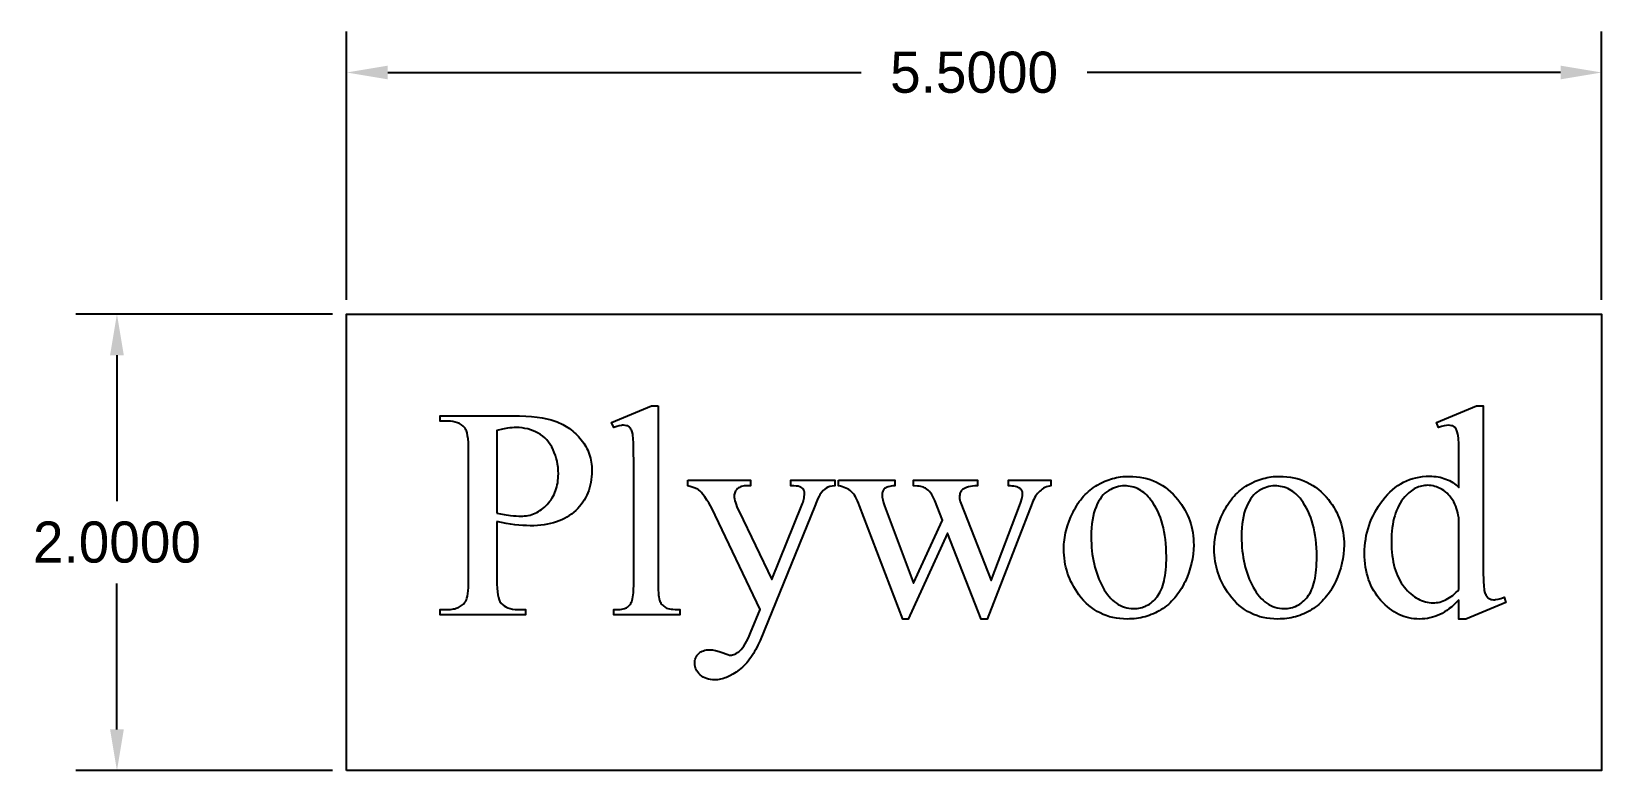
# Model space of a CAD drawing. Extents: x -4 to 200, y -54 to 66.
# Drawn here: x 16.99 to 23.87, y 31.89 to 35.13 of the extents above; entities that cross this region are included whole.
import ezdxf

# ---------------------------------------------------------------- set-up
doc = ezdxf.new("R2010")
doc.units = 0
doc.header["$MEASUREMENT"] = 0
doc.layers.get('Defpoints').update_dxf_attribs({"linetype": 'CONTINUOUS'})
doc.layers.add('Dimentions', color=7, linetype='CONTINUOUS')
doc.layers.add('LAYER_1', color=3, linetype='CONTINUOUS')
doc.dimstyles.get("Standard").update_dxf_attribs({"dimtxt": 0.18, "dimasz": 0.18, "dimexe": 0.18, "dimexo": 0.0625, "dimgap": 0.09, "dimtad": 0, "dimtih": 1, "dimtoh": 1, "dimdec": 4, "dimzin": 0, "dimdsep": 46, "dimtxsty": 'STANDARD', "dimcen": 0.09, "dimadec": 0, "dimazin": 0, "dimtfac": 1, "dimtdec": 4, "dimtofl": 0, "dimtmove": 0, "dimatfit": 3, "dimfxl": 1, "dimtolj": 1, "dimtzin": 0, "dimarcsym": 0})

# ---------------------------------------------------------------- blocks, each defined once
blk = doc.blocks.new('*D299')
at = {"layer": 'Defpoints', "color": 0}
for p in [(23.8731, 34.946), (18.3731, 33.8876), (23.8731, 33.8876)]:
    blk.add_point(p, dxfattribs=at)
at = {"layer": 'Dimentions', "color": 0, "lineweight": -2}
for p, q in [((18.3731, 33.9501), (18.3731, 35.126)), ((23.8731, 33.9501), (23.8731, 35.126)), ((18.5531, 34.946), (20.6281, 34.946)), ((23.6931, 34.946), (21.6181, 34.946))]:
    blk.add_line(p, q, dxfattribs=at)
at = {"layer": 'Dimentions', "color": 0}
for points in [[(18.5531, 34.976), (18.5531, 34.916), (18.3731, 34.946)], [(23.6931, 34.916), (23.6931, 34.976), (23.8731, 34.946)]]:
    blk.add_solid(points, dxfattribs=at)
at = {"layer": 'Dimentions', "color": 0, "insert": (21.1231, 34.946), "char_height": 0.18, "attachment_point": 5}
blk.add_mtext('\\A1;5.5000', dxfattribs=at)
blk = doc.blocks.new('*D300')
at = {"layer": 'Defpoints', "color": 0}
for p in [(18.3731, 33.8876), (17.3666, 31.8876), (18.3731, 31.8876)]:
    blk.add_point(p, dxfattribs=at)
at = {"layer": 'Dimentions', "color": 0, "lineweight": -2}
for p, q in [((18.3106, 33.8876), (17.1866, 33.8876)), ((17.3666, 33.7076), (17.3666, 33.0676)), ((17.3666, 32.0676), (17.3666, 32.7076)), ((18.3106, 31.8876), (17.1866, 31.8876))]:
    blk.add_line(p, q, dxfattribs=at)
at = {"layer": 'Dimentions', "color": 0}
for points in [[(17.3966, 33.7076), (17.3366, 33.7076), (17.3666, 33.8876)], [(17.3366, 32.0676), (17.3966, 32.0676), (17.3666, 31.8876)]]:
    blk.add_solid(points, dxfattribs=at)
at = {"layer": 'Dimentions', "color": 0, "insert": (17.3666, 32.8876), "char_height": 0.18, "attachment_point": 5}
blk.add_mtext('\\A1;2.0000', dxfattribs=at)

msp = doc.modelspace()

# ---------------------------------------------------------------- linework, layer by layer
at = {"layer": 'LAYER_1'}
for points in [[(18.37313, 31.88758), (18.37313, 33.88758), (23.87313, 33.88758), (23.87313, 31.88758)], [(19.7383, 33.48502), (19.7383, 32.70283), (19.7388, 32.67748), (19.73943, 32.66656), (19.74031, 32.6568), (19.74144, 32.64821), (19.74282, 32.64079), (19.74446, 32.63453), (19.74635, 32.62944), (19.74849, 32.62507), (19.75091, 32.62097), (19.7536, 32.61714), (19.75657, 32.61359), (19.7598, 32.6103), (19.7633, 32.60729), (19.76708, 32.60455), (19.77113, 32.60208), (19.77577, 32.59989), (19.78131, 32.598), (19.78776, 32.59639), (19.79511, 32.59508), (19.80337, 32.59406), (19.81253, 32.59333), (19.8226, 32.59289), (19.83358, 32.59275), (19.83358, 32.56957), (19.54452, 32.56957), (19.54452, 32.59275), (19.56319, 32.59327), (19.57132, 32.59392), (19.57864, 32.59484), (19.58516, 32.59602), (19.59087, 32.59745), (19.59578, 32.59915), (19.59989, 32.60112), (19.60349, 32.60338), (19.60689, 32.60598), (19.61009, 32.60893), (19.61308, 32.61222), (19.61588, 32.61585), (19.61848, 32.61983), (19.62087, 32.62414), (19.62306, 32.6288), (19.62502, 32.63418), (19.62672, 32.64067), (19.62816, 32.64826), (19.62934, 32.65696), (19.63025, 32.66677), (19.63091, 32.67768), (19.63143, 32.70283), (19.63143, 33.23845), (19.63115, 33.28354), (19.6303, 33.31901), (19.6289, 33.34486), (19.62798, 33.35418), (19.62692, 33.36109), (19.62433, 33.37162), (19.62278, 33.3762), (19.62105, 33.38033), (19.61915, 33.384), (19.61709, 33.38723), (19.61485, 33.39), (19.61244, 33.39232), (19.60986, 33.39428), (19.60711, 33.39598), (19.60419, 33.39742), (19.60109, 33.39859), (19.59439, 33.40016), (19.58701, 33.40069), (19.58269, 33.40053), (19.57808, 33.40004), (19.56802, 33.39811), (19.55683, 33.39489), (19.54452, 33.39039), (19.53358, 33.41292), (19.70933, 33.48502)], [(23.24817, 32.63588), (23.23742, 32.62501), (23.22672, 32.61494), (23.21609, 32.60566), (23.20552, 32.59717), (23.19501, 32.58948), (23.18456, 32.58259), (23.17417, 32.57649), (23.16383, 32.57118), (23.15343, 32.56658), (23.14283, 32.56259), (23.13203, 32.55921), (23.12102, 32.55645), (23.10982, 32.55431), (23.09841, 32.55277), (23.0868, 32.55185), (23.07499, 32.55154), (23.06302, 32.55186), (23.05123, 32.55281), (23.03964, 32.55439), (23.02824, 32.55659), (23.01703, 32.55943), (23.00601, 32.56291), (22.99518, 32.56701), (22.98454, 32.57174), (22.9741, 32.57711), (22.96384, 32.5831), (22.95378, 32.58973), (22.9439, 32.59699), (22.93422, 32.60488), (22.92473, 32.6134), (22.91543, 32.62256), (22.90632, 32.63234), (22.89759, 32.64262), (22.88942, 32.65326), (22.88182, 32.66425), (22.87478, 32.67561), (22.8683, 32.68733), (22.86239, 32.69941), (22.85703, 32.71184), (22.85225, 32.72464), (22.84802, 32.7378), (22.84436, 32.75131), (22.84126, 32.76519), (22.83873, 32.77942), (22.83676, 32.79402), (22.83535, 32.80897), (22.8345, 32.82428), (22.83422, 32.83996), (22.83453, 32.85573), (22.83547, 32.87133), (22.83703, 32.88676), (22.83921, 32.90202), (22.84202, 32.91712), (22.84545, 32.93204), (22.8495, 32.9468), (22.85418, 32.96139), (22.85948, 32.97581), (22.8654, 32.99006), (22.87195, 33.00415), (22.87912, 33.01806), (22.88692, 33.03181), (22.89534, 33.04539), (22.90438, 33.0588), (22.91405, 33.07204), (22.92421, 33.08478), (22.93472, 33.09671), (22.94559, 33.10781), (22.95682, 33.11809), (22.96841, 33.12755), (22.98035, 33.13618), (22.99265, 33.14399), (23.0053, 33.15098), (23.01832, 33.15715), (23.03169, 33.16249), (23.04542, 33.16702), (23.0595, 33.17072), (23.07394, 33.1736), (23.08874, 33.17565), (23.1039, 33.17688), (23.11941, 33.1773), (23.12905, 33.1771), (23.13847, 33.17652), (23.14767, 33.17555), (23.15667, 33.1742), (23.16546, 33.17246), (23.17403, 33.17033), (23.1824, 33.16781), (23.19055, 33.1649), (23.19849, 33.16161), (23.20622, 33.15793), (23.21374, 33.15387), (23.22105, 33.14941), (23.22815, 33.14457), (23.23503, 33.13934), (23.24171, 33.13373), (23.24817, 33.12773), (23.24817, 33.23652), (23.24787, 33.28219), (23.24696, 33.31812), (23.24545, 33.34432), (23.24447, 33.35376), (23.24334, 33.36077), (23.24058, 33.37143), (23.23895, 33.37607), (23.23714, 33.38025), (23.23517, 33.38396), (23.23302, 33.38721), (23.2307, 33.38999), (23.22821, 33.39232), (23.22556, 33.39428), (23.22274, 33.39598), (23.21976, 33.39742), (23.21662, 33.39859), (23.20986, 33.40016), (23.20246, 33.40069), (23.19341, 33.40004), (23.18299, 33.39811), (23.1712, 33.39489), (23.15804, 33.39039), (23.14967, 33.41292), (23.32542, 33.48502), (23.35439, 33.48502), (23.35439, 32.80326), (23.35469, 32.75649), (23.3556, 32.71981), (23.35711, 32.69324), (23.35809, 32.68374), (23.35922, 32.67676), (23.362, 32.6662), (23.36366, 32.66157), (23.3655, 32.65737), (23.36752, 32.6536), (23.36972, 32.65026), (23.37211, 32.64736), (23.37467, 32.64489), (23.3802, 32.64095), (23.38314, 32.6394), (23.38618, 32.63813), (23.38933, 32.63715), (23.3926, 32.63644), (23.39946, 32.63588), (23.40398, 32.63605), (23.40887, 32.63656), (23.41974, 32.63862), (23.43205, 32.64204), (23.44581, 32.64682), (23.45289, 32.62429), (23.27778, 32.55154), (23.24817, 32.55154)], [(19.03143, 32.97837), (19.03143, 32.72408), (19.03171, 32.70445), (19.03256, 32.68678), (19.03397, 32.67106), (19.03594, 32.65729), (19.03847, 32.64547), (19.04157, 32.6356), (19.04333, 32.6314), (19.04523, 32.62768), (19.04727, 32.62446), (19.04946, 32.62172), (19.05597, 32.61508), (19.06326, 32.60932), (19.07134, 32.60446), (19.0802, 32.60047), (19.08984, 32.59737), (19.10028, 32.59516), (19.11149, 32.59383), (19.12349, 32.59339), (19.15697, 32.59339), (19.15697, 32.56957), (18.78293, 32.56957), (18.78293, 32.59339), (18.81577, 32.59339), (18.82911, 32.59395), (18.83542, 32.59466), (18.84148, 32.59564), (18.84729, 32.59691), (18.85285, 32.59846), (18.85817, 32.60029), (18.86324, 32.6024), (18.86807, 32.6048), (18.87265, 32.60747), (18.87698, 32.61043), (18.88107, 32.61367), (18.88491, 32.61719), (18.8885, 32.62099), (18.89185, 32.62508), (18.89495, 32.62944), (18.89797, 32.63529), (18.90058, 32.64284), (18.9028, 32.6521), (18.90461, 32.66308), (18.90602, 32.67576), (18.90702, 32.69016), (18.90762, 32.70626), (18.90783, 32.72408), (18.90783, 33.28803), (18.90755, 33.30765), (18.90674, 33.32532), (18.90538, 33.34105), (18.90348, 33.35482), (18.90104, 33.36664), (18.89805, 33.3765), (18.89635, 33.38071), (18.89452, 33.38442), (18.89255, 33.38765), (18.89044, 33.39039), (18.88379, 33.39702), (18.87636, 33.40278), (18.86817, 33.40765), (18.85922, 33.41163), (18.8495, 33.41473), (18.83902, 33.41694), (18.82778, 33.41827), (18.81577, 33.41871), (18.78293, 33.41871), (18.78293, 33.44253), (19.10289, 33.44253), (19.13141, 33.44215), (19.15838, 33.44102), (19.1838, 33.43914), (19.20767, 33.4365), (19.22999, 33.4331), (19.25076, 33.42895), (19.26998, 33.42405), (19.28765, 33.41839), (19.29602, 33.41524), (19.30422, 33.41184), (19.31226, 33.40817), (19.32012, 33.40425), (19.32783, 33.40006), (19.33536, 33.39562), (19.34274, 33.39092), (19.34994, 33.38596), (19.35698, 33.38074), (19.36385, 33.37526), (19.37056, 33.36952), (19.3771, 33.36353), (19.38347, 33.35727), (19.38968, 33.35076), (19.4016, 33.33695), (19.40722, 33.32971), (19.41247, 33.3223), (19.41736, 33.31472), (19.42188, 33.30698), (19.42605, 33.29907), (19.42985, 33.29099), (19.43329, 33.28275), (19.43637, 33.27435), (19.43908, 33.26577), (19.44144, 33.25703), (19.44343, 33.24813), (19.44506, 33.23906), (19.44633, 33.22982), (19.44723, 33.22042), (19.44777, 33.21085), (19.44795, 33.20112), (19.44768, 33.18791), (19.44685, 33.17502), (19.44548, 33.16244), (19.44355, 33.15018), (19.44107, 33.13822), (19.43804, 33.12658), (19.43446, 33.11525), (19.43033, 33.10423), (19.42565, 33.09352), (19.42042, 33.08312), (19.41464, 33.07304), (19.4083, 33.06327), (19.40142, 33.05381), (19.39398, 33.04466), (19.386, 33.03582), (19.37746, 33.0273), (19.36842, 33.01919), (19.35893, 33.0116), (19.34898, 33.00454), (19.33857, 32.998), (19.32771, 32.99199), (19.3164, 32.9865), (19.30463, 32.98153), (19.2924, 32.97708), (19.27972, 32.97316), (19.26659, 32.96976), (19.25299, 32.96688), (19.23895, 32.96453), (19.22445, 32.9627), (19.20949, 32.96139), (19.19408, 32.9606), (19.17821, 32.96034), (19.16212, 32.96062), (19.14538, 32.96147), (19.128, 32.96288), (19.10997, 32.96485), (19.0913, 32.96738), (19.07199, 32.97048), (19.05203, 32.97414)], [(19.03143, 33.01506), (19.06362, 33.00943), (19.09195, 33.00541), (19.10466, 33.004), (19.11641, 33.00299), (19.12719, 33.00239), (19.13701, 33.00219), (19.14531, 33.00239), (19.15346, 33.003), (19.16147, 33.00401), (19.16934, 33.00543), (19.17706, 33.00725), (19.18465, 33.00948), (19.19208, 33.01211), (19.19938, 33.01514), (19.20653, 33.01859), (19.21353, 33.02243), (19.2204, 33.02668), (19.22712, 33.03134), (19.2337, 33.0364), (19.24013, 33.04187), (19.24642, 33.04774), (19.25257, 33.05401), (19.25845, 33.06061), (19.26396, 33.06745), (19.26909, 33.07452), (19.27383, 33.08184), (19.2782, 33.08939), (19.28219, 33.09718), (19.28579, 33.10521), (19.28902, 33.11348), (19.29187, 33.12199), (19.29434, 33.13074), (19.29643, 33.13972), (19.29814, 33.14895), (19.29946, 33.15841), (19.30041, 33.16812), (19.30098, 33.17806), (19.30117, 33.18824), (19.30081, 33.20228), (19.29973, 33.21606), (19.29791, 33.2296), (19.29538, 33.24288), (19.29212, 33.25591), (19.28814, 33.26869), (19.28343, 33.28122), (19.278, 33.2935), (19.2719, 33.30527), (19.2652, 33.31627), (19.2579, 33.32651), (19.24999, 33.33599), (19.24148, 33.3447), (19.23237, 33.35264), (19.22265, 33.35983), (19.21233, 33.36624), (19.20153, 33.3719), (19.19036, 33.37681), (19.17884, 33.38096), (19.16695, 33.38435), (19.15469, 33.38699), (19.14208, 33.38888), (19.1291, 33.39001), (19.11577, 33.39039), (19.10727, 33.39019), (19.09818, 33.38962), (19.08852, 33.38867), (19.07827, 33.38733), (19.05602, 33.38351), (19.03143, 33.37815)], [(21.8016, 33.17665), (21.81813, 33.17625), (21.83425, 33.17506), (21.84996, 33.17308), (21.86526, 33.17029), (21.88014, 33.16672), (21.89461, 33.16235), (21.90867, 33.15718), (21.92231, 33.15122), (21.93554, 33.14447), (21.94836, 33.13692), (21.96077, 33.12858), (21.97277, 33.11944), (21.98435, 33.1095), (21.99552, 33.09878), (22.00628, 33.08725), (22.01662, 33.07494), (22.02497, 33.06397), (22.03277, 33.05281), (22.04003, 33.04144), (22.04676, 33.02987), (22.05295, 33.0181), (22.0586, 33.00613), (22.06371, 32.99396), (22.06829, 32.98159), (22.07232, 32.96901), (22.07582, 32.95624), (22.07878, 32.94326), (22.0812, 32.93009), (22.08309, 32.91671), (22.08443, 32.90313), (22.08524, 32.88935), (22.08551, 32.87536), (22.08492, 32.85554), (22.08313, 32.83565), (22.08017, 32.8157), (22.07601, 32.7957), (22.07067, 32.77563), (22.06414, 32.7555), (22.05643, 32.73531), (22.04753, 32.71506), (22.04267, 32.70508), (22.03758, 32.69541), (22.03227, 32.68605), (22.02674, 32.677), (22.02099, 32.66826), (22.01501, 32.65984), (22.00881, 32.65173), (22.00238, 32.64393), (21.99573, 32.63644), (21.98886, 32.62926), (21.98176, 32.6224), (21.97444, 32.61584), (21.96689, 32.6096), (21.95912, 32.60367), (21.95113, 32.59805), (21.94291, 32.59275), (21.93452, 32.58776), (21.92602, 32.58309), (21.91739, 32.57874), (21.90865, 32.57472), (21.89979, 32.57102), (21.89081, 32.56764), (21.88171, 32.56458), (21.8725, 32.56185), (21.86317, 32.55943), (21.85371, 32.55734), (21.84414, 32.55557), (21.83446, 32.55412), (21.82465, 32.55299), (21.81472, 32.55219), (21.80468, 32.55171), (21.79452, 32.55154), (21.77808, 32.55196), (21.76206, 32.5532), (21.74647, 32.55528), (21.73131, 32.55818), (21.71658, 32.56192), (21.70227, 32.56648), (21.68839, 32.57188), (21.67494, 32.5781), (21.66192, 32.58515), (21.64932, 32.59304), (21.63715, 32.60175), (21.62541, 32.6113), (21.6141, 32.62167), (21.60321, 32.63287), (21.59275, 32.64491), (21.58272, 32.65777), (21.57469, 32.66904), (21.56718, 32.68048), (21.56018, 32.69209), (21.55371, 32.70388), (21.54775, 32.71583), (21.54231, 32.72796), (21.53739, 32.74026), (21.53299, 32.75273), (21.5291, 32.76536), (21.52573, 32.77817), (21.52289, 32.79116), (21.52055, 32.80431), (21.51874, 32.81763), (21.51745, 32.83113), (21.51667, 32.84479), (21.51641, 32.85863), (21.51657, 32.86876), (21.51704, 32.87889), (21.51782, 32.88901), (21.51892, 32.89912), (21.52034, 32.90923), (21.52207, 32.91933), (21.52411, 32.92942), (21.52647, 32.9395), (21.52914, 32.94958), (21.53213, 32.95964), (21.53904, 32.97976), (21.54722, 32.99984), (21.55665, 33.01989), (21.56177, 33.02975), (21.5671, 33.03928), (21.57263, 33.04848), (21.57835, 33.05735), (21.58428, 33.0659), (21.5904, 33.07412), (21.59672, 33.08201), (21.60324, 33.08958), (21.60996, 33.09682), (21.61687, 33.10373), (21.62399, 33.11032), (21.6313, 33.11658), (21.63882, 33.12251), (21.64653, 33.12812), (21.65444, 33.1334), (21.66255, 33.13835), (21.67908, 33.14733), (21.69586, 33.15511), (21.70434, 33.15855), (21.71288, 33.16169), (21.72148, 33.16453), (21.73014, 33.16708), (21.73886, 33.16932), (21.74765, 33.17127), (21.75649, 33.17291), (21.76539, 33.17426), (21.77435, 33.17531), (21.78338, 33.17605), (21.79246, 33.1765)], [(22.46083, 33.17665), (22.47736, 33.17625), (22.49348, 33.17506), (22.50919, 33.17308), (22.52448, 33.17029), (22.53937, 33.16672), (22.55384, 33.16235), (22.56789, 33.15718), (22.58154, 33.15122), (22.59477, 33.14447), (22.60759, 33.13692), (22.62, 33.12858), (22.63199, 33.11944), (22.64358, 33.1095), (22.65475, 33.09878), (22.66551, 33.08725), (22.67585, 33.07494), (22.68419, 33.06397), (22.692, 33.05281), (22.69926, 33.04144), (22.70599, 33.02987), (22.71218, 33.0181), (22.71783, 33.00613), (22.72294, 32.99396), (22.72751, 32.98159), (22.73155, 32.96901), (22.73505, 32.95624), (22.73801, 32.94326), (22.74043, 32.93009), (22.74231, 32.91671), (22.74366, 32.90313), (22.74447, 32.88935), (22.74474, 32.87536), (22.74414, 32.85554), (22.74236, 32.83565), (22.73939, 32.8157), (22.73524, 32.7957), (22.7299, 32.77563), (22.72337, 32.7555), (22.71566, 32.73531), (22.70675, 32.71506), (22.70189, 32.70508), (22.69681, 32.69541), (22.6915, 32.68605), (22.68597, 32.677), (22.68022, 32.66826), (22.67424, 32.65984), (22.66803, 32.65173), (22.66161, 32.64393), (22.65496, 32.63644), (22.64808, 32.62926), (22.64099, 32.6224), (22.63366, 32.61584), (22.62612, 32.6096), (22.61835, 32.60367), (22.61036, 32.59805), (22.60214, 32.59275), (22.59375, 32.58776), (22.58525, 32.58309), (22.57662, 32.57874), (22.56788, 32.57472), (22.55902, 32.57102), (22.55004, 32.56764), (22.54094, 32.56458), (22.53173, 32.56185), (22.52239, 32.55943), (22.51294, 32.55734), (22.50337, 32.55557), (22.49368, 32.55412), (22.48388, 32.55299), (22.47395, 32.55219), (22.46391, 32.55171), (22.45375, 32.55154), (22.4373, 32.55196), (22.42129, 32.5532), (22.4057, 32.55528), (22.39054, 32.55818), (22.3758, 32.56192), (22.3615, 32.56648), (22.34762, 32.57188), (22.33417, 32.5781), (22.32114, 32.58515), (22.30855, 32.59304), (22.29638, 32.60175), (22.28464, 32.6113), (22.27332, 32.62167), (22.26244, 32.63287), (22.25198, 32.64491), (22.24195, 32.65777), (22.23392, 32.66904), (22.22641, 32.68048), (22.21941, 32.69209), (22.21294, 32.70388), (22.20698, 32.71583), (22.20154, 32.72796), (22.19662, 32.74026), (22.19221, 32.75273), (22.18833, 32.76536), (22.18496, 32.77817), (22.18211, 32.79116), (22.17978, 32.80431), (22.17797, 32.81763), (22.17667, 32.83113), (22.1759, 32.84479), (22.17564, 32.85863), (22.17579, 32.86876), (22.17627, 32.87889), (22.17705, 32.88901), (22.17815, 32.89912), (22.17957, 32.90923), (22.1813, 32.91933), (22.18334, 32.92942), (22.1857, 32.9395), (22.18837, 32.94958), (22.19135, 32.95964), (22.19827, 32.97976), (22.20644, 32.99984), (22.21587, 33.01989), (22.221, 33.02975), (22.22633, 33.03928), (22.23186, 33.04848), (22.23758, 33.05735), (22.2435, 33.0659), (22.24963, 33.07412), (22.25595, 33.08201), (22.26247, 33.08958), (22.26918, 33.09682), (22.2761, 33.10373), (22.28322, 33.11032), (22.29053, 33.11658), (22.29804, 33.12251), (22.30576, 33.12812), (22.31367, 33.1334), (22.32177, 33.13835), (22.33831, 33.14733), (22.35509, 33.15511), (22.36357, 33.15855), (22.37211, 33.16169), (22.38071, 33.16453), (22.38937, 33.16708), (22.39809, 33.16932), (22.40687, 33.17127), (22.41572, 33.17291), (22.42462, 33.17426), (22.43358, 33.17531), (22.4426, 33.17605), (22.45169, 33.1765)], [(19.86834, 33.15927), (20.14323, 33.15927), (20.14323, 33.13545), (20.12971, 33.13545), (20.1227, 33.13525), (20.11613, 33.13467), (20.11002, 33.13369), (20.10437, 33.13231), (20.09916, 33.13055), (20.09441, 33.12839), (20.09011, 33.12584), (20.08626, 33.1229), (20.08286, 33.11966), (20.07992, 33.11624), (20.07743, 33.11262), (20.0754, 33.10881), (20.07381, 33.10482), (20.07268, 33.10063), (20.072, 33.09625), (20.07177, 33.09167), (20.07211, 33.08509), (20.0731, 33.07791), (20.07476, 33.07013), (20.07709, 33.06174), (20.08007, 33.05275), (20.08372, 33.04315), (20.08804, 33.03295), (20.09302, 33.02215), (20.23658, 32.72472), (20.36856, 33.05047), (20.37112, 33.05706), (20.37334, 33.06363), (20.37522, 33.07018), (20.37676, 33.07671), (20.37796, 33.08321), (20.37882, 33.0897), (20.37933, 33.09617), (20.3795, 33.10262), (20.37922, 33.10805), (20.37837, 33.11276), (20.37697, 33.11674), (20.37499, 33.12), (20.37206, 33.12336), (20.36839, 33.12636), (20.36401, 33.12899), (20.3589, 33.13127), (20.35238, 33.1331), (20.34377, 33.1344), (20.33307, 33.13519), (20.32027, 33.13545), (20.32027, 33.15927), (20.51212, 33.15927), (20.51212, 33.13545), (20.50089, 33.13384), (20.49103, 33.13159), (20.48254, 33.12869), (20.47542, 33.12515), (20.46882, 33.12044), (20.4619, 33.11404), (20.45466, 33.10596), (20.4471, 33.09618), (20.44356, 33.0897), (20.43873, 33.07928), (20.43261, 33.06492), (20.42521, 33.04661), (20.18508, 32.4582), (20.17605, 32.43745), (20.16635, 32.418), (20.16125, 32.40877), (20.15597, 32.39986), (20.15053, 32.39129), (20.14492, 32.38304), (20.13915, 32.37511), (20.1332, 32.36752), (20.12709, 32.36025), (20.1208, 32.3533), (20.11435, 32.34669), (20.10773, 32.3404), (20.10094, 32.33443), (20.09398, 32.3288), (20.07997, 32.31854), (20.06608, 32.30965), (20.05233, 32.30212), (20.0387, 32.29597), (20.03194, 32.2934), (20.02521, 32.29118), (20.01851, 32.2893), (20.01184, 32.28776), (20.00521, 32.28656), (19.99861, 32.28571), (19.99204, 32.28519), (19.98551, 32.28502), (19.97622, 32.28536), (19.96736, 32.28639), (19.95892, 32.2881), (19.95091, 32.29049), (19.94331, 32.29357), (19.93614, 32.29733), (19.92939, 32.30178), (19.92306, 32.30691), (19.91733, 32.31248), (19.91236, 32.31826), (19.90815, 32.32423), (19.90471, 32.33041), (19.90204, 32.33678), (19.90013, 32.34336), (19.89898, 32.35014), (19.8986, 32.35712), (19.89888, 32.36372), (19.89971, 32.36998), (19.90109, 32.37591), (19.90302, 32.38151), (19.90551, 32.38677), (19.90856, 32.39171), (19.91215, 32.39631), (19.9163, 32.40058), (19.92093, 32.40443), (19.92598, 32.40776), (19.93144, 32.41058), (19.93731, 32.41289), (19.94359, 32.41469), (19.95028, 32.41597), (19.95739, 32.41674), (19.96491, 32.417), (19.97046, 32.41677), (19.9765, 32.41611), (19.98301, 32.415), (19.99001, 32.41345), (20.00547, 32.40903), (20.02285, 32.40283), (20.03452, 32.39861), (20.04377, 32.39559), (20.05061, 32.39378), (20.05504, 32.39318), (20.05992, 32.39349), (20.06491, 32.39442), (20.07002, 32.39598), (20.07523, 32.39816), (20.08056, 32.40097), (20.086, 32.4044), (20.09155, 32.40846), (20.0972, 32.41313), (20.10292, 32.41871), (20.10865, 32.42545), (20.11439, 32.43335), (20.12014, 32.44242), (20.1259, 32.45266), (20.13167, 32.46407), (20.13744, 32.47665), (20.14323, 32.49039), (20.18508, 32.59275), (19.97328, 33.0376), (19.96772, 33.04818), (19.96072, 33.05997), (19.95227, 33.07296), (19.94238, 33.08717), (19.93469, 33.09751), (19.92773, 33.106), (19.92149, 33.11264), (19.91598, 33.11742), (19.912, 33.11996), (19.90745, 33.12241), (19.89667, 33.12708), (19.88363, 33.13143), (19.86834, 33.13545)], [(20.52821, 33.15927), (20.77542, 33.15927), (20.77542, 33.13545), (20.76726, 33.1347), (20.75983, 33.13372), (20.75314, 33.13252), (20.74718, 33.1311), (20.74195, 33.12947), (20.73746, 33.1276), (20.7337, 33.12552), (20.73068, 33.12322), (20.72819, 33.12067), (20.72603, 33.11787), (20.72421, 33.1148), (20.72271, 33.11147), (20.72155, 33.10788), (20.72072, 33.10403), (20.72022, 33.09991), (20.72006, 33.09554), (20.72023, 33.09042), (20.72074, 33.08503), (20.72279, 33.07349), (20.72621, 33.06089), (20.731, 33.04725), (20.85718, 32.70798), (20.98401, 32.98416), (20.95053, 33.07107), (20.94652, 33.08036), (20.9422, 33.0889), (20.93758, 33.09669), (20.93267, 33.10374), (20.92744, 33.11005), (20.92192, 33.11561), (20.9161, 33.12043), (20.90997, 33.12451), (20.90605, 33.12665), (20.90136, 33.12857), (20.89591, 33.13027), (20.88969, 33.13175), (20.88271, 33.13301), (20.87497, 33.13404), (20.85718, 33.13545), (20.85718, 33.15927), (21.13787, 33.15927), (21.13787, 33.13545), (21.1267, 33.13477), (21.11638, 33.13368), (21.10691, 33.13219), (21.09828, 33.1303), (21.09049, 33.12801), (21.08355, 33.12531), (21.07745, 33.12221), (21.0722, 33.11871), (21.06919, 33.11595), (21.06657, 33.1128), (21.06436, 33.10927), (21.06255, 33.10535), (21.06114, 33.10106), (21.06013, 33.09638), (21.05953, 33.09132), (21.05933, 33.08588), (21.05965, 33.0794), (21.06062, 33.07284), (21.06223, 33.0662), (21.06448, 33.05948), (21.19838, 32.72086), (21.32263, 33.04725), (21.32827, 33.06375), (21.33229, 33.07848), (21.3337, 33.08518), (21.3347, 33.09143), (21.33531, 33.09725), (21.33551, 33.10262), (21.33531, 33.10564), (21.33472, 33.10857), (21.33374, 33.11143), (21.33237, 33.11421), (21.3306, 33.1169), (21.32845, 33.11952), (21.3259, 33.12205), (21.32295, 33.12451), (21.31944, 33.12679), (21.31517, 33.12881), (21.31014, 33.13057), (21.30437, 33.13207), (21.29783, 33.13331), (21.29054, 33.13428), (21.2825, 33.135), (21.27371, 33.13545), (21.27371, 33.15927), (21.45976, 33.15927), (21.45976, 33.13545), (21.45287, 33.13417), (21.44622, 33.13243), (21.4398, 33.13023), (21.4336, 33.12756), (21.42764, 33.12444), (21.42192, 33.12084), (21.41642, 33.11679), (21.41115, 33.11227), (21.40612, 33.1073), (21.40131, 33.10185), (21.39674, 33.09595), (21.3924, 33.08958), (21.38829, 33.08275), (21.38442, 33.07546), (21.38077, 33.0677), (21.37735, 33.05948), (21.18036, 32.55154), (21.15396, 32.55154), (21.00654, 32.92815), (20.83465, 32.55154), (20.81083, 32.55154), (20.62156, 33.04725), (20.6169, 33.05852), (20.61227, 33.06884), (20.60765, 33.0782), (20.60305, 33.0866), (20.59847, 33.09405), (20.59392, 33.10055), (20.58938, 33.10608), (20.58486, 33.11066), (20.58004, 33.11464), (20.57456, 33.11837), (20.56845, 33.12185), (20.56169, 33.12507), (20.55429, 33.12804), (20.54624, 33.13076), (20.53755, 33.13323), (20.52821, 33.13545)], [(21.78165, 33.13481), (21.77311, 33.13449), (21.76457, 33.13354), (21.75601, 33.13195), (21.74745, 33.12974), (21.73887, 33.12689), (21.73028, 33.1234), (21.72169, 33.11928), (21.71308, 33.11453), (21.70468, 33.10898), (21.69669, 33.10248), (21.68911, 33.09502), (21.68194, 33.0866), (21.67519, 33.07723), (21.66884, 33.06691), (21.66291, 33.05563), (21.6574, 33.04339), (21.65242, 33.03022), (21.6481, 33.01615), (21.64445, 33.00117), (21.64146, 32.98529), (21.63914, 32.9685), (21.63748, 32.95081), (21.63648, 32.93221), (21.63615, 32.9127), (21.63635, 32.89675), (21.63695, 32.88107), (21.63795, 32.86567), (21.63935, 32.85054), (21.64115, 32.83569), (21.64335, 32.82112), (21.64595, 32.80682), (21.64895, 32.7928), (21.65235, 32.77906), (21.65614, 32.76559), (21.66034, 32.7524), (21.66494, 32.73949), (21.66994, 32.72685), (21.67534, 32.71449), (21.68113, 32.70241), (21.68733, 32.6906), (21.69386, 32.6793), (21.70064, 32.66872), (21.70767, 32.65888), (21.71495, 32.64976), (21.7225, 32.64137), (21.73029, 32.63372), (21.73834, 32.62679), (21.74664, 32.62059), (21.7552, 32.61512), (21.76401, 32.61038), (21.77307, 32.60637), (21.78239, 32.60309), (21.79196, 32.60053), (21.80179, 32.59871), (21.81187, 32.59762), (21.8222, 32.59725), (21.82992, 32.59745), (21.83747, 32.59806), (21.84485, 32.59906), (21.85206, 32.60047), (21.8591, 32.60228), (21.86596, 32.6045), (21.87265, 32.60711), (21.87918, 32.61013), (21.88553, 32.61355), (21.89171, 32.61737), (21.89772, 32.6216), (21.90356, 32.62622), (21.90923, 32.63125), (21.91473, 32.63668), (21.92005, 32.64252), (21.92521, 32.64876), (21.93012, 32.65548), (21.93471, 32.66279), (21.93899, 32.67067), (21.94295, 32.67913), (21.9466, 32.68817), (21.94992, 32.69779), (21.95293, 32.70799), (21.95563, 32.71877), (21.958, 32.73012), (21.96006, 32.74205), (21.96181, 32.75456), (21.96323, 32.76765), (21.96434, 32.78132), (21.96513, 32.79557), (21.96561, 32.81039), (21.96577, 32.82579), (21.9655, 32.84517), (21.96471, 32.86402), (21.96339, 32.88235), (21.96154, 32.90015), (21.95916, 32.91743), (21.95626, 32.93419), (21.95283, 32.95042), (21.94887, 32.96614), (21.94438, 32.98133), (21.93936, 32.99599), (21.93382, 33.01014), (21.92774, 33.02376), (21.92114, 33.03685), (21.91401, 33.04943), (21.90635, 33.06148), (21.89817, 33.073), (21.89236, 33.08049), (21.88635, 33.08749), (21.88015, 33.09401), (21.87375, 33.10004), (21.86715, 33.1056), (21.86036, 33.11066), (21.85337, 33.11525), (21.84618, 33.11936), (21.8388, 33.12298), (21.83123, 33.12612), (21.82345, 33.12877), (21.81548, 33.13094), (21.80732, 33.13263), (21.79896, 33.13384), (21.7904, 33.13457)], [(22.44087, 33.13481), (22.43234, 33.13449), (22.42379, 33.13354), (22.41524, 33.13195), (22.40667, 33.12974), (22.3981, 33.12689), (22.38951, 33.1234), (22.38092, 33.11928), (22.37231, 33.11453), (22.36391, 33.10898), (22.35591, 33.10248), (22.34834, 33.09502), (22.34117, 33.0866), (22.33441, 33.07723), (22.32807, 33.06691), (22.32214, 33.05563), (22.31662, 33.04339), (22.31165, 33.03022), (22.30733, 33.01615), (22.30368, 33.00117), (22.30069, 32.98529), (22.29837, 32.9685), (22.29671, 32.95081), (22.29571, 32.93221), (22.29538, 32.9127), (22.29558, 32.89675), (22.29618, 32.88107), (22.29718, 32.86567), (22.29858, 32.85054), (22.30038, 32.83569), (22.30258, 32.82112), (22.30518, 32.80682), (22.30817, 32.7928), (22.31157, 32.77906), (22.31537, 32.76559), (22.31957, 32.7524), (22.32417, 32.73949), (22.32917, 32.72685), (22.33456, 32.71449), (22.34036, 32.70241), (22.34656, 32.6906), (22.35308, 32.6793), (22.35986, 32.66872), (22.3669, 32.65888), (22.37418, 32.64976), (22.38172, 32.64137), (22.38952, 32.63372), (22.39757, 32.62679), (22.40587, 32.62059), (22.41442, 32.61512), (22.42323, 32.61038), (22.4323, 32.60637), (22.44162, 32.60309), (22.45119, 32.60053), (22.46102, 32.59871), (22.4711, 32.59762), (22.48143, 32.59725), (22.48915, 32.59745), (22.4967, 32.59806), (22.50408, 32.59906), (22.51129, 32.60047), (22.51832, 32.60228), (22.52519, 32.6045), (22.53188, 32.60711), (22.53841, 32.61013), (22.54476, 32.61355), (22.55094, 32.61737), (22.55695, 32.6216), (22.56279, 32.62622), (22.56846, 32.63125), (22.57395, 32.63668), (22.57928, 32.64252), (22.58444, 32.64876), (22.58935, 32.65548), (22.59394, 32.66279), (22.59822, 32.67067), (22.60218, 32.67913), (22.60582, 32.68817), (22.60915, 32.69779), (22.61216, 32.70799), (22.61485, 32.71877), (22.61723, 32.73012), (22.61929, 32.74205), (22.62103, 32.75456), (22.62246, 32.76765), (22.62357, 32.78132), (22.62436, 32.79557), (22.62484, 32.81039), (22.62499, 32.82579), (22.62473, 32.84517), (22.62394, 32.86402), (22.62262, 32.88235), (22.62077, 32.90015), (22.61839, 32.91743), (22.61549, 32.93419), (22.61206, 32.95042), (22.60809, 32.96614), (22.60361, 32.98133), (22.59859, 32.99599), (22.59304, 33.01014), (22.58697, 33.02376), (22.58037, 33.03685), (22.57324, 33.04943), (22.56558, 33.06148), (22.5574, 33.073), (22.55159, 33.08049), (22.54558, 33.08749), (22.53937, 33.09401), (22.53297, 33.10004), (22.52638, 33.1056), (22.51959, 33.11066), (22.5126, 33.11525), (22.50541, 33.11936), (22.49803, 33.12298), (22.49045, 33.12612), (22.48268, 33.12877), (22.47471, 33.13094), (22.46655, 33.13263), (22.45818, 33.13384), (22.44963, 33.13457)], [(23.24817, 32.68094), (23.24817, 32.98481), (23.24696, 32.99563), (23.24527, 33.00621), (23.2431, 33.01655), (23.24044, 33.02665), (23.23731, 33.03651), (23.23368, 33.04613), (23.22958, 33.0555), (23.22499, 33.06463), (23.21997, 33.07337), (23.21455, 33.08155), (23.20874, 33.08918), (23.20254, 33.09626), (23.19595, 33.10278), (23.18896, 33.10875), (23.18158, 33.11417), (23.17381, 33.11903), (23.16587, 33.12333), (23.15798, 33.12706), (23.15014, 33.13021), (23.14235, 33.13279), (23.13461, 33.1348), (23.12692, 33.13624), (23.11928, 33.1371), (23.11169, 33.13738), (23.10466, 33.13718), (23.09772, 33.13659), (23.09087, 33.13559), (23.08413, 33.1342), (23.07748, 33.13242), (23.07092, 33.13023), (23.06446, 33.12765), (23.05809, 33.12467), (23.05183, 33.12129), (23.04565, 33.11752), (23.03957, 33.11334), (23.03359, 33.10877), (23.0277, 33.10381), (23.02191, 33.09844), (23.01622, 33.09268), (23.01062, 33.08652), (23.00352, 33.07791), (22.99689, 33.06882), (22.99071, 33.05924), (22.98499, 33.04918), (22.97972, 33.03864), (22.97492, 33.02762), (22.97057, 33.01611), (22.96668, 33.00412), (22.96325, 32.99165), (22.96027, 32.97869), (22.95775, 32.96525), (22.95569, 32.95133), (22.95409, 32.93693), (22.95295, 32.92204), (22.95226, 32.90667), (22.95203, 32.89082), (22.95225, 32.8748), (22.95292, 32.85926), (22.95402, 32.84419), (22.95557, 32.8296), (22.95756, 32.81548), (22.96, 32.80184), (22.96288, 32.78867), (22.9662, 32.77598), (22.96996, 32.76377), (22.97416, 32.75203), (22.97881, 32.74076), (22.9839, 32.72997), (22.98943, 32.71966), (22.99541, 32.70982), (23.00182, 32.70045), (23.00868, 32.69157), (23.01582, 32.68319), (23.02305, 32.67535), (23.03038, 32.66805), (23.03782, 32.66129), (23.04535, 32.65507), (23.05298, 32.64939), (23.06072, 32.64426), (23.06856, 32.63966), (23.07649, 32.63561), (23.08453, 32.63209), (23.09267, 32.62912), (23.10091, 32.62669), (23.10924, 32.62479), (23.11768, 32.62344), (23.12622, 32.62263), (23.13486, 32.62236), (23.14217, 32.62259), (23.14945, 32.62328), (23.1567, 32.62442), (23.16392, 32.62602), (23.1711, 32.62808), (23.17826, 32.6306), (23.18539, 32.63357), (23.19248, 32.63701), (23.19955, 32.6409), (23.20659, 32.64524), (23.21359, 32.65005), (23.22057, 32.65531), (23.22751, 32.66103), (23.23443, 32.66721), (23.24131, 32.67385)]]:
    msp.add_lwpolyline(points, close=True, dxfattribs=at)

# ---------------------------------------------------------------- dimensions: what is measured, and where the dimension line sits
at = {"layer": 'Dimentions'}
dim = msp.add_linear_dim(base=(23.87313, 34.94602), p1=(18.37313, 33.88758), p2=(23.87313, 33.88758), dimstyle='STANDARD', override={"dimtmove": 2}, dxfattribs=at)
dim.commit()
dim.dimension.update_dxf_attribs({"geometry": '*D299', "text_midpoint": (21.12313, 34.94602)})
dim = msp.add_linear_dim(base=(17.36659, 31.88758), p1=(18.37313, 33.88758), p2=(18.37313, 31.88758), angle=90, dimstyle='STANDARD', override={"dimtmove": 2}, dxfattribs=at)
dim.commit()
dim.dimension.update_dxf_attribs({"geometry": '*D300', "text_midpoint": (17.36659, 32.88758)})

doc.saveas('drawing.dxf')
